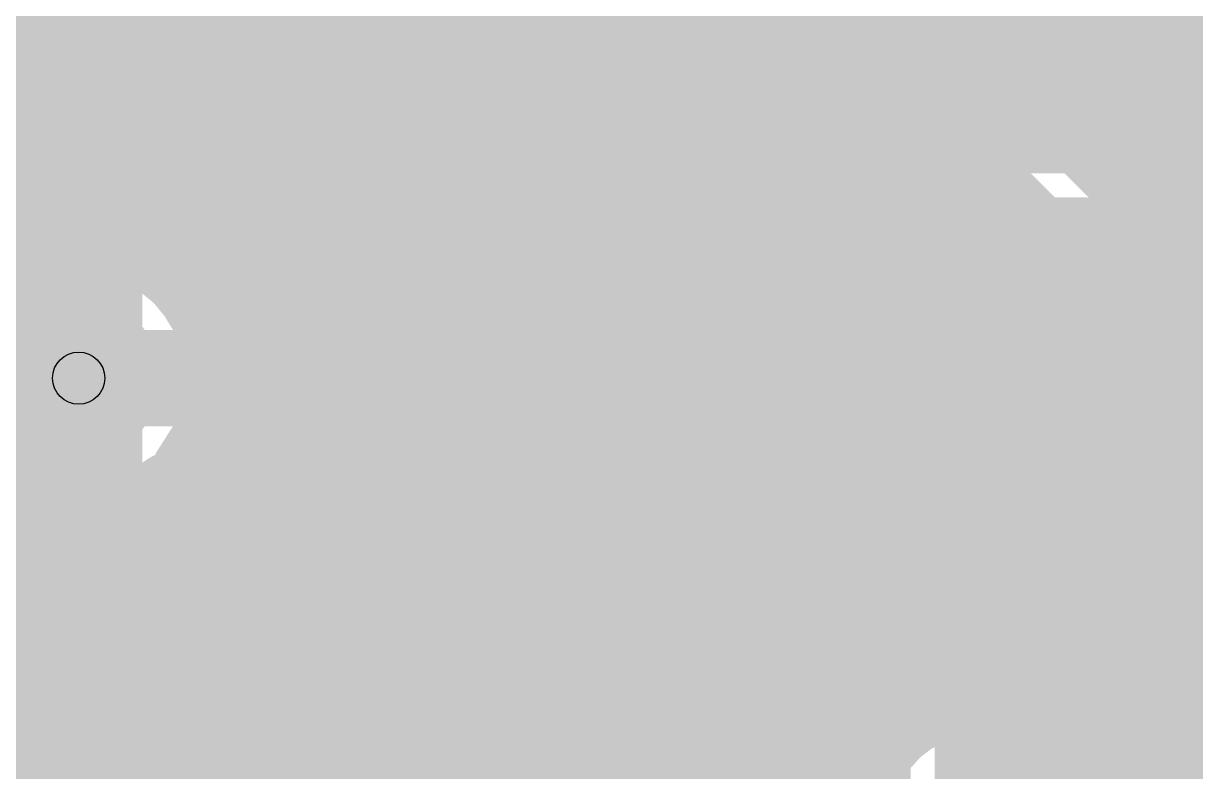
# Model space of a CAD drawing. Extents: x 0 to 1.5, y 0 to 3.74.
# Drawn here: x 0.3462 to 0.6386, y 2.4689 to 2.6554 of the extents above; entities that cross this region are included whole.
import ezdxf

# ---------------------------------------------------------------- set-up
doc = ezdxf.new("R2010")
doc.units = 0
for name, color, linetype in [('Bottom', 6, 'CONTINUOUS'), ('Drill_Bottom', 8, 'CONTINUOUS'), ('Drill_Top', 7, 'CONTINUOUS'), ('Edge_Bottom', 17, 'CONTINUOUS'), ('Edge_Top', 16, 'CONTINUOUS'), ('Top', 5, 'CONTINUOUS'), ('Top_Mask', 3, 'CONTINUOUS'), ('Top_Paste', 4, 'CONTINUOUS'), ('Top_Silk', 2, 'CONTINUOUS')]:
    doc.layers.add(name, color=color, linetype=linetype)

msp = doc.modelspace()

# ---------------------------------------------------------------- linework, layer by layer
at = {"layer": 'Bottom', "linetype": 'CONTINUOUS'}
for points, const_width in [([(0.5356, 2.7823), (0.6858, 2.6319)], 0.025), ([(0.4931, 2.7648), (0.6535, 2.6043)], 0.032), ([(0.6111, 2.5867), (0.4608, 2.7372)], 0.025), ([(0.3041, 2.653), (0.5423, 2.653)], 0.025), ([(0.2804, 2.6281), (0.5671, 2.6281)], 0.025), ([(0.6535, 2.6043), (0.6535, 2.3655)], 0.032), ([(0.3423, 2.6017), (0.348, 2.6041)], 0.025), ([(0.348, 2.6041), (0.3539, 2.6055)], 0.025), ([(0.3539, 2.6055), (0.36, 2.606)], 0.025), ([(0.36, 2.606), (0.3661, 2.6055)], 0.025), ([(0.3661, 2.6055), (0.372, 2.6041)], 0.025), ([(0.372, 2.6041), (0.3777, 2.6017)], 0.025), ([(0.2093, 2.6033), (0.3432, 2.6033)], 0.025), ([(0.3371, 2.5985), (0.3423, 2.6017)], 0.025), ([(0.3768, 2.6033), (0.592, 2.6033)], 0.025), ([(0.3777, 2.6017), (0.3829, 2.5985)], 0.025), ([(0.3324, 2.5946), (0.3371, 2.5985)], 0.025), ([(0.3829, 2.5985), (0.3876, 2.5946)], 0.025), ([(0.3876, 2.5946), (0.3915, 2.5899)], 0.025), ([(0.3915, 2.5899), (0.3947, 2.5847)], 0.025), ([(0.611, 2.4891), (0.6111, 2.5867)], 0.025), ([(0.3947, 2.5847), (0.3971, 2.579)], 0.025), ([(0.3971, 2.579), (0.3985, 2.5731)], 0.025), ([(0.3998, 2.5784), (0.6086, 2.5784)], 0.025), ([(0.3985, 2.5731), (0.399, 2.567)], 0.025), ([(0.399, 2.567), (0.3985, 2.5609)], 0.025), ([(0.3985, 2.5609), (0.3971, 2.555)], 0.025), ([(0.36, 2.567), (0.36, 2.095)], 0.008), ([(0.3971, 2.555), (0.3947, 2.5493)], 0.025), ([(0.3991, 2.5535), (0.6086, 2.5535)], 0.025), ([(0.3947, 2.5493), (0.3905, 2.5427)], 0.025), ([(0.3905, 2.5427), (0.3904, 2.0926)], 0.025), ([(0.393, 2.5287), (0.6086, 2.5287)], 0.025), ([(0.393, 2.5038), (0.6086, 2.5038)], 0.025), ([(0.5665, 2.4856), (0.5722, 2.488)], 0.025), ([(0.5722, 2.488), (0.5784, 2.4891)], 0.025), ([(0.5784, 2.4891), (0.611, 2.4891)], 0.025), ([(0.5615, 2.4818), (0.5665, 2.4856)], 0.025), ([(0.5049, 2.4193), (0.5615, 2.4818)], 0.025), ([(0.393, 2.4789), (0.5563, 2.4789)], 0.025)]:
    msp.add_lwpolyline(points, dxfattribs=dict(at, const_width=const_width))
for points, const_width in [([(0.6455, 2.6043, 1), (0.6615, 2.6043, 1), (0.6455, 2.6043, 1)], 0.016), ([(0.6455, 2.6043, 1), (0.6615, 2.6043, 1), (0.6455, 2.6043, 1)], 0.016), ([(0.3417, 2.6041, 1), (0.3542, 2.6041, 1), (0.3417, 2.6041, 1)], 0.0125), ([(0.3417, 2.6041, 1), (0.3542, 2.6041, 1), (0.3417, 2.6041, 1)], 0.0125), ([(0.3477, 2.6055, 1), (0.3602, 2.6055, 1), (0.3477, 2.6055, 1)], 0.0125), ([(0.3477, 2.6055, 1), (0.3602, 2.6055, 1), (0.3477, 2.6055, 1)], 0.0125), ([(0.3538, 2.606, 1), (0.3663, 2.606, 1), (0.3538, 2.606, 1)], 0.0125), ([(0.3538, 2.606, 1), (0.3663, 2.606, 1), (0.3538, 2.606, 1)], 0.0125), ([(0.3598, 2.6055, 1), (0.3723, 2.6055, 1), (0.3598, 2.6055, 1)], 0.0125), ([(0.3598, 2.6055, 1), (0.3723, 2.6055, 1), (0.3598, 2.6055, 1)], 0.0125), ([(0.3658, 2.6041, 1), (0.3783, 2.6041, 1), (0.3658, 2.6041, 1)], 0.0125), ([(0.3658, 2.6041, 1), (0.3783, 2.6041, 1), (0.3658, 2.6041, 1)], 0.0125), ([(0.336, 2.6017, 1), (0.3485, 2.6017, 1), (0.336, 2.6017, 1)], 0.0125), ([(0.336, 2.6017, 1), (0.3485, 2.6017, 1), (0.336, 2.6017, 1)], 0.0125), ([(0.3715, 2.6017, 1), (0.384, 2.6017, 1), (0.3715, 2.6017, 1)], 0.0125), ([(0.3715, 2.6017, 1), (0.384, 2.6017, 1), (0.3715, 2.6017, 1)], 0.0125), ([(0.3308, 2.5985, 1), (0.3433, 2.5985, 1), (0.3308, 2.5985, 1)], 0.0125), ([(0.3308, 2.5985, 1), (0.3433, 2.5985, 1), (0.3308, 2.5985, 1)], 0.0125), ([(0.3767, 2.5985, 1), (0.3892, 2.5985, 1), (0.3767, 2.5985, 1)], 0.0125), ([(0.3767, 2.5985, 1), (0.3892, 2.5985, 1), (0.3767, 2.5985, 1)], 0.0125), ([(0.3813, 2.5946, 1), (0.3938, 2.5946, 1), (0.3813, 2.5946, 1)], 0.0125), ([(0.3813, 2.5946, 1), (0.3938, 2.5946, 1), (0.3813, 2.5946, 1)], 0.0125), ([(0.3853, 2.5899, 1), (0.3978, 2.5899, 1), (0.3853, 2.5899, 1)], 0.0125), ([(0.3853, 2.5899, 1), (0.3978, 2.5899, 1), (0.3853, 2.5899, 1)], 0.0125), ([(0.6048, 2.5867, 1), (0.6173, 2.5867, 1), (0.6048, 2.5867, 1)], 0.0125), ([(0.6048, 2.5867, 1), (0.6173, 2.5867, 1), (0.6048, 2.5867, 1)], 0.0125), ([(0.3885, 2.5847, 1), (0.401, 2.5847, 1), (0.3885, 2.5847, 1)], 0.0125), ([(0.3885, 2.5847, 1), (0.401, 2.5847, 1), (0.3885, 2.5847, 1)], 0.0125), ([(0.3908, 2.579, 1), (0.4033, 2.579, 1), (0.3908, 2.579, 1)], 0.0125), ([(0.3908, 2.579, 1), (0.4033, 2.579, 1), (0.3908, 2.579, 1)], 0.0125), ([(0.3923, 2.5731, 1), (0.4048, 2.5731, 1), (0.3923, 2.5731, 1)], 0.0125), ([(0.3923, 2.5731, 1), (0.4048, 2.5731, 1), (0.3923, 2.5731, 1)], 0.0125), ([(0.3663, 2.567, 1), (0.3538, 2.567, 1), (0.3663, 2.567, 1)], 0.0125), ([(0.3927, 2.567, 1), (0.4052, 2.567, 1), (0.3927, 2.567, 1)], 0.0125), ([(0.3927, 2.567, 1), (0.4052, 2.567, 1), (0.3927, 2.567, 1)], 0.0125), ([(0.3923, 2.5609, 1), (0.4048, 2.5609, 1), (0.3923, 2.5609, 1)], 0.0125), ([(0.3923, 2.5609, 1), (0.4048, 2.5609, 1), (0.3923, 2.5609, 1)], 0.0125), ([(0.358, 2.567, 1), (0.362, 2.567, 1), (0.358, 2.567, 1)], 0.004), ([(0.3908, 2.555, 1), (0.4033, 2.555, 1), (0.3908, 2.555, 1)], 0.0125), ([(0.3908, 2.555, 1), (0.4033, 2.555, 1), (0.3908, 2.555, 1)], 0.0125), ([(0.3885, 2.5493, 1), (0.401, 2.5493, 1), (0.3885, 2.5493, 1)], 0.0125), ([(0.3885, 2.5493, 1), (0.401, 2.5493, 1), (0.3885, 2.5493, 1)], 0.0125), ([(0.3842, 2.5427, 1), (0.3967, 2.5427, 1), (0.3842, 2.5427, 1)], 0.0125), ([(0.3842, 2.5427, 1), (0.3967, 2.5427, 1), (0.3842, 2.5427, 1)], 0.0125), ([(0.566, 2.488, 1), (0.5785, 2.488, 1), (0.566, 2.488, 1)], 0.0125), ([(0.566, 2.488, 1), (0.5785, 2.488, 1), (0.566, 2.488, 1)], 0.0125), ([(0.5721, 2.4891, 1), (0.5846, 2.4891, 1), (0.5721, 2.4891, 1)], 0.0125), ([(0.5721, 2.4891, 1), (0.5846, 2.4891, 1), (0.5721, 2.4891, 1)], 0.0125), ([(0.6048, 2.4891, 1), (0.6173, 2.4891, 1), (0.6048, 2.4891, 1)], 0.0125), ([(0.6048, 2.4891, 1), (0.6173, 2.4891, 1), (0.6048, 2.4891, 1)], 0.0125), ([(0.5602, 2.4856, 1), (0.5727, 2.4856, 1), (0.5602, 2.4856, 1)], 0.0125), ([(0.5602, 2.4856, 1), (0.5727, 2.4856, 1), (0.5602, 2.4856, 1)], 0.0125), ([(0.5553, 2.4818, 1), (0.5678, 2.4818, 1), (0.5553, 2.4818, 1)], 0.0125), ([(0.5553, 2.4818, 1), (0.5678, 2.4818, 1), (0.5553, 2.4818, 1)], 0.0125)]:
    msp.add_lwpolyline(points, format="xyb", dxfattribs=dict(at, const_width=const_width))
at = {"layer": 'Drill_Bottom'}
msp.add_circle((0.36, 2.567), 0.0065, dxfattribs=at)
at = {"layer": 'Drill_Top'}
msp.add_circle((0.36, 2.567), 0.0065, dxfattribs=at)
at = {"layer": 'Edge_Bottom', "linetype": 'CONTINUOUS', "const_width": 0.008}
for points in [[(0.5131, 2.7729), (0.6677, 2.6185)], [(0.6508, 2.3102), (0.6424, 2.3115), (0.6343, 2.3141), (0.6268, 2.318), (0.6199, 2.3229), (0.6139, 2.3289), (0.609, 2.3358), (0.6051, 2.3433), (0.6025, 2.3514), (0.6012, 2.3598), (0.6012, 2.3682), (0.6025, 2.3766), (0.6051, 2.3847), (0.609, 2.3922), (0.6139, 2.3991), (0.6199, 2.4051), (0.6268, 2.41), (0.6335, 2.4135), (0.6335, 2.5961), (0.4779, 2.7518)], [(0.352, 2.3028), (0.352, 2.5527), (0.3493, 2.5545), (0.3467, 2.5573), (0.3448, 2.5607), (0.3437, 2.5644), (0.3436, 2.5683), (0.3443, 2.5721), (0.3459, 2.5756), (0.3483, 2.5787), (0.3514, 2.5811), (0.3549, 2.5827), (0.3587, 2.5834), (0.3626, 2.5833), (0.3663, 2.5822), (0.3697, 2.5803), (0.3725, 2.5777), (0.3747, 2.5745), (0.376, 2.5709), (0.3765, 2.567), (0.376, 2.5631), (0.3747, 2.5595), (0.3725, 2.5563), (0.3697, 2.5537), (0.368, 2.5526), (0.3679, 2.0937)]]:
    msp.add_lwpolyline(points, dxfattribs=at)
at = {"layer": 'Edge_Top', "linetype": 'CONTINUOUS', "const_width": 0.008}
for points in [[(0.6466, 2.622), (0.5139, 2.6221), (0.5093, 2.623), (0.505, 2.625), (0.5013, 2.6279), (0.3628, 2.7664)], [(0.5116, 2.5434), (0.5635, 2.5434), (0.5635, 2.4842), (0.4965, 2.4842), (0.4965, 2.536), (0.4736, 2.5589), (0.4235, 2.559), (0.3744, 2.559), (0.3717, 2.5553), (0.3686, 2.5529), (0.3651, 2.5513), (0.3613, 2.5506), (0.3574, 2.5507), (0.3537, 2.5518), (0.3503, 2.5537), (0.3475, 2.5563), (0.3453, 2.5595), (0.344, 2.5631), (0.3435, 2.567), (0.344, 2.5709), (0.3453, 2.5745), (0.3475, 2.5777), (0.3503, 2.5803), (0.3537, 2.5822), (0.3574, 2.5833), (0.3613, 2.5834), (0.3651, 2.5827), (0.3686, 2.5811), (0.3717, 2.5787), (0.3744, 2.575), (0.4781, 2.5749), (0.481, 2.5738), (0.4862, 2.5689), (0.5118, 2.5433), (0.5116, 2.5434)], [(0.3988, 2.5426), (0.4605, 2.5426), (0.4605, 2.4834), (0.3935, 2.4834), (0.3935, 2.5426), (0.3988, 2.5426)], [(0.3935, 2.4086), (0.3935, 2.4678), (0.4605, 2.4678), (0.4605, 2.4463)], [(0.4964, 2.4462), (0.4965, 2.4686), (0.5018, 2.4686)], [(0.5018, 2.4686), (0.5635, 2.4686), (0.5635, 2.4094), (0.5374, 2.4094), (0.5374, 2.2584), (0.5531, 2.2584), (0.5531, 2.2071)]]:
    msp.add_lwpolyline(points, dxfattribs=at)
at = {"layer": 'Top', "linetype": 'CONTINUOUS'}
for points, const_width in [([(0.5155, 2.642), (0.371, 2.7864)], 0.032), ([(0.4879, 2.6097), (0.4236, 2.6738)], 0.025), ([(0.3035, 2.652), (0.4429, 2.652)], 0.025), ([(0.686, 2.642), (0.5155, 2.642)], 0.032), ([(0.2786, 2.6271), (0.4677, 2.6271)], 0.025), ([(0.4933, 2.6058), (0.4879, 2.6097)], 0.025), ([(0.3423, 2.6017), (0.348, 2.6041)], 0.025), ([(0.348, 2.6041), (0.3539, 2.6055)], 0.025), ([(0.3539, 2.6055), (0.36, 2.606)], 0.025), ([(0.36, 2.606), (0.3661, 2.6055)], 0.025), ([(0.3661, 2.6055), (0.372, 2.6041)], 0.025), ([(0.372, 2.6041), (0.3777, 2.6017)], 0.025), ([(0.4992, 2.6028), (0.4933, 2.6058)], 0.025), ([(0.2096, 2.6023), (0.3409, 2.6023)], 0.025), ([(0.3371, 2.5985), (0.3423, 2.6017)], 0.025), ([(0.3777, 2.6017), (0.3843, 2.5975)], 0.025), ([(0.3791, 2.6023), (0.4979, 2.6023)], 0.025), ([(0.5055, 2.6007), (0.4992, 2.6028)], 0.025), ([(0.3324, 2.5946), (0.3371, 2.5985)], 0.025), ([(0.5121, 2.5997), (0.5055, 2.6007)], 0.025), ([(0.6241, 2.5995), (0.5121, 2.5997)], 0.025), ([(0.6241, 2.584), (0.6241, 2.5995)], 0.025), ([(0.3843, 2.5975), (0.4792, 2.5974)], 0.025), ([(0.4792, 2.5974), (0.4862, 2.596)], 0.025), ([(0.4862, 2.596), (0.4927, 2.593)], 0.025), ([(0.4927, 2.593), (0.4984, 2.5886)], 0.025), ([(0.4984, 2.5886), (0.521, 2.5659)], 0.025), ([(0.9439, 2.584), (0.6241, 2.584)], 0.025), ([(0.512, 2.5774), (0.9533, 2.5774)], 0.025), ([(0.521, 2.5659), (0.586, 2.5659)], 0.025), ([(0.586, 2.5659), (0.586, 2.3971)], 0.025), ([(0.36, 2.567), (0.4768, 2.567)], 0.008), ([(0.4768, 2.567), (0.53, 2.5138)], 0.008), ([(0.5885, 2.5525), (0.9533, 2.5525)], 0.025), ([(0.3371, 2.5355), (0.3324, 2.5394)], 0.025), ([(0.3423, 2.5323), (0.3371, 2.5355)], 0.025), ([(0.3843, 2.5365), (0.3777, 2.5323)], 0.025), ([(0.4641, 2.5365), (0.3843, 2.5365)], 0.025), ([(0.474, 2.5267), (0.4641, 2.5365)], 0.025), ([(0.348, 2.5299), (0.3423, 2.5323)], 0.025), ([(0.3777, 2.5323), (0.372, 2.5299)], 0.025), ([(0.3539, 2.5285), (0.348, 2.5299)], 0.025), ([(0.36, 2.528), (0.3539, 2.5285)], 0.025), ([(0.3661, 2.5285), (0.36, 2.528)], 0.025), ([(0.372, 2.5299), (0.3661, 2.5285)], 0.025), ([(0.2959, 2.5277), (0.4705, 2.5277)], 0.025), ([(0.4739, 2.4903), (0.474, 2.5267)], 0.025), ([(0.5885, 2.5277), (0.9533, 2.5277)], 0.025), ([(0.3097, 2.506), (0.3627, 2.4529)], 0.025), ([(0.3155, 2.5028), (0.4715, 2.5028)], 0.025), ([(0.5885, 2.5028), (0.9533, 2.5028)], 0.025), ([(0.371, 2.3861), (0.371, 2.4903)], 0.025), ([(0.371, 2.4903), (0.4739, 2.4903)], 0.025), ([(0.3403, 2.4779), (0.3685, 2.4779)], 0.025), ([(0.5885, 2.4779), (0.9533, 2.4779)], 0.025)]:
    msp.add_lwpolyline(points, dxfattribs=dict(at, const_width=const_width))
for points, const_width in [([(0.5075, 2.642, 1), (0.5235, 2.642, 1), (0.5075, 2.642, 1)], 0.016), ([(0.5075, 2.642, 1), (0.5235, 2.642, 1), (0.5075, 2.642, 1)], 0.016), ([(0.4816, 2.6097, 1), (0.4941, 2.6097, 1), (0.4816, 2.6097, 1)], 0.0125), ([(0.4816, 2.6097, 1), (0.4941, 2.6097, 1), (0.4816, 2.6097, 1)], 0.0125), ([(0.3417, 2.6041, 1), (0.3542, 2.6041, 1), (0.3417, 2.6041, 1)], 0.0125), ([(0.3417, 2.6041, 1), (0.3542, 2.6041, 1), (0.3417, 2.6041, 1)], 0.0125), ([(0.3477, 2.6055, 1), (0.3602, 2.6055, 1), (0.3477, 2.6055, 1)], 0.0125), ([(0.3477, 2.6055, 1), (0.3602, 2.6055, 1), (0.3477, 2.6055, 1)], 0.0125), ([(0.3538, 2.606, 1), (0.3663, 2.606, 1), (0.3538, 2.606, 1)], 0.0125), ([(0.3538, 2.606, 1), (0.3663, 2.606, 1), (0.3538, 2.606, 1)], 0.0125), ([(0.3598, 2.6055, 1), (0.3723, 2.6055, 1), (0.3598, 2.6055, 1)], 0.0125), ([(0.3598, 2.6055, 1), (0.3723, 2.6055, 1), (0.3598, 2.6055, 1)], 0.0125), ([(0.3658, 2.6041, 1), (0.3783, 2.6041, 1), (0.3658, 2.6041, 1)], 0.0125), ([(0.3658, 2.6041, 1), (0.3783, 2.6041, 1), (0.3658, 2.6041, 1)], 0.0125), ([(0.487, 2.6058, 1), (0.4995, 2.6058, 1), (0.487, 2.6058, 1)], 0.0125), ([(0.487, 2.6058, 1), (0.4995, 2.6058, 1), (0.487, 2.6058, 1)], 0.0125), ([(0.336, 2.6017, 1), (0.3485, 2.6017, 1), (0.336, 2.6017, 1)], 0.0125), ([(0.336, 2.6017, 1), (0.3485, 2.6017, 1), (0.336, 2.6017, 1)], 0.0125), ([(0.3715, 2.6017, 1), (0.384, 2.6017, 1), (0.3715, 2.6017, 1)], 0.0125), ([(0.3715, 2.6017, 1), (0.384, 2.6017, 1), (0.3715, 2.6017, 1)], 0.0125), ([(0.493, 2.6028, 1), (0.5055, 2.6028, 1), (0.493, 2.6028, 1)], 0.0125), ([(0.493, 2.6028, 1), (0.5055, 2.6028, 1), (0.493, 2.6028, 1)], 0.0125), ([(0.3308, 2.5985, 1), (0.3433, 2.5985, 1), (0.3308, 2.5985, 1)], 0.0125), ([(0.3308, 2.5985, 1), (0.3433, 2.5985, 1), (0.3308, 2.5985, 1)], 0.0125), ([(0.4993, 2.6007, 1), (0.5118, 2.6007, 1), (0.4993, 2.6007, 1)], 0.0125), ([(0.4993, 2.6007, 1), (0.5118, 2.6007, 1), (0.4993, 2.6007, 1)], 0.0125), ([(0.5059, 2.5997, 1), (0.5184, 2.5997, 1), (0.5059, 2.5997, 1)], 0.0125), ([(0.5059, 2.5997, 1), (0.5184, 2.5997, 1), (0.5059, 2.5997, 1)], 0.0125), ([(0.6178, 2.5995, 1), (0.6303, 2.5995, 1), (0.6178, 2.5995, 1)], 0.0125), ([(0.6178, 2.5995, 1), (0.6303, 2.5995, 1), (0.6178, 2.5995, 1)], 0.0125), ([(0.378, 2.5975, 1), (0.3905, 2.5975, 1), (0.378, 2.5975, 1)], 0.0125), ([(0.378, 2.5975, 1), (0.3905, 2.5975, 1), (0.378, 2.5975, 1)], 0.0125), ([(0.4729, 2.5974, 1), (0.4854, 2.5974, 1), (0.4729, 2.5974, 1)], 0.0125), ([(0.4729, 2.5974, 1), (0.4854, 2.5974, 1), (0.4729, 2.5974, 1)], 0.0125), ([(0.48, 2.596, 1), (0.4925, 2.596, 1), (0.48, 2.596, 1)], 0.0125), ([(0.48, 2.596, 1), (0.4925, 2.596, 1), (0.48, 2.596, 1)], 0.0125), ([(0.4865, 2.593, 1), (0.499, 2.593, 1), (0.4865, 2.593, 1)], 0.0125), ([(0.4865, 2.593, 1), (0.499, 2.593, 1), (0.4865, 2.593, 1)], 0.0125), ([(0.4921, 2.5886, 1), (0.5046, 2.5886, 1), (0.4921, 2.5886, 1)], 0.0125), ([(0.4921, 2.5886, 1), (0.5046, 2.5886, 1), (0.4921, 2.5886, 1)], 0.0125), ([(0.6178, 2.584, 1), (0.6303, 2.584, 1), (0.6178, 2.584, 1)], 0.0125), ([(0.6178, 2.584, 1), (0.6303, 2.584, 1), (0.6178, 2.584, 1)], 0.0125), ([(0.3663, 2.567, 1), (0.3538, 2.567, 1), (0.3663, 2.567, 1)], 0.0125), ([(0.5148, 2.5659, 1), (0.5273, 2.5659, 1), (0.5148, 2.5659, 1)], 0.0125), ([(0.5148, 2.5659, 1), (0.5273, 2.5659, 1), (0.5148, 2.5659, 1)], 0.0125), ([(0.5798, 2.5659, 1), (0.5923, 2.5659, 1), (0.5798, 2.5659, 1)], 0.0125), ([(0.5798, 2.5659, 1), (0.5923, 2.5659, 1), (0.5798, 2.5659, 1)], 0.0125), ([(0.358, 2.567, 1), (0.362, 2.567, 1), (0.358, 2.567, 1)], 0.004), ([(0.4748, 2.567, 1), (0.4788, 2.567, 1), (0.4748, 2.567, 1)], 0.004), ([(0.4748, 2.567, 1), (0.4788, 2.567, 1), (0.4748, 2.567, 1)], 0.004), ([(0.3308, 2.5355, 1), (0.3433, 2.5355, 1), (0.3308, 2.5355, 1)], 0.0125), ([(0.3308, 2.5355, 1), (0.3433, 2.5355, 1), (0.3308, 2.5355, 1)], 0.0125), ([(0.378, 2.5365, 1), (0.3905, 2.5365, 1), (0.378, 2.5365, 1)], 0.0125), ([(0.378, 2.5365, 1), (0.3905, 2.5365, 1), (0.378, 2.5365, 1)], 0.0125), ([(0.4579, 2.5365, 1), (0.4704, 2.5365, 1), (0.4579, 2.5365, 1)], 0.0125), ([(0.4579, 2.5365, 1), (0.4704, 2.5365, 1), (0.4579, 2.5365, 1)], 0.0125), ([(0.336, 2.5323, 1), (0.3485, 2.5323, 1), (0.336, 2.5323, 1)], 0.0125), ([(0.336, 2.5323, 1), (0.3485, 2.5323, 1), (0.336, 2.5323, 1)], 0.0125), ([(0.3715, 2.5323, 1), (0.384, 2.5323, 1), (0.3715, 2.5323, 1)], 0.0125), ([(0.3715, 2.5323, 1), (0.384, 2.5323, 1), (0.3715, 2.5323, 1)], 0.0125), ([(0.3417, 2.5299, 1), (0.3542, 2.5299, 1), (0.3417, 2.5299, 1)], 0.0125), ([(0.3417, 2.5299, 1), (0.3542, 2.5299, 1), (0.3417, 2.5299, 1)], 0.0125), ([(0.3477, 2.5285, 1), (0.3602, 2.5285, 1), (0.3477, 2.5285, 1)], 0.0125), ([(0.3477, 2.5285, 1), (0.3602, 2.5285, 1), (0.3477, 2.5285, 1)], 0.0125), ([(0.3598, 2.5285, 1), (0.3723, 2.5285, 1), (0.3598, 2.5285, 1)], 0.0125), ([(0.3598, 2.5285, 1), (0.3723, 2.5285, 1), (0.3598, 2.5285, 1)], 0.0125), ([(0.3658, 2.5299, 1), (0.3783, 2.5299, 1), (0.3658, 2.5299, 1)], 0.0125), ([(0.3658, 2.5299, 1), (0.3783, 2.5299, 1), (0.3658, 2.5299, 1)], 0.0125), ([(0.3538, 2.528, 1), (0.3663, 2.528, 1), (0.3538, 2.528, 1)], 0.0125), ([(0.3538, 2.528, 1), (0.3663, 2.528, 1), (0.3538, 2.528, 1)], 0.0125), ([(0.4677, 2.5267, 1), (0.4802, 2.5267, 1), (0.4677, 2.5267, 1)], 0.0125), ([(0.4677, 2.5267, 1), (0.4802, 2.5267, 1), (0.4677, 2.5267, 1)], 0.0125), ([(0.528, 2.5138, 1), (0.532, 2.5138, 1), (0.528, 2.5138, 1)], 0.004), ([(0.3647, 2.4903, 1), (0.3772, 2.4903, 1), (0.3647, 2.4903, 1)], 0.0125), ([(0.3647, 2.4903, 1), (0.3772, 2.4903, 1), (0.3647, 2.4903, 1)], 0.0125), ([(0.4677, 2.4903, 1), (0.4802, 2.4903, 1), (0.4677, 2.4903, 1)], 0.0125), ([(0.4677, 2.4903, 1), (0.4802, 2.4903, 1), (0.4677, 2.4903, 1)], 0.0125)]:
    msp.add_lwpolyline(points, format="xyb", dxfattribs=dict(at, const_width=const_width))
at = {"layer": 'Top'}
for points in [[(0.3975, 2.5386), (0.4565, 2.5386), (0.3975, 2.4874), (0.4565, 2.4874)], [(0.5005, 2.5394), (0.5595, 2.5394), (0.5005, 2.4882), (0.5595, 2.4882)]]:
    msp.add_solid(points, dxfattribs=at)
at = {"layer": 'Top_Mask'}
for points in [[(0.3935, 2.5426), (0.4605, 2.5426), (0.3935, 2.4834), (0.4605, 2.4834)], [(0.4965, 2.5434), (0.5635, 2.5434), (0.4965, 2.4842), (0.5635, 2.4842)]]:
    msp.add_solid(points, dxfattribs=at)
at = {"layer": 'Top_Paste'}
for points in [[(0.4005, 2.5356), (0.4535, 2.5356), (0.4005, 2.4904), (0.4535, 2.4904)], [(0.5035, 2.5364), (0.5565, 2.5364), (0.5035, 2.4912), (0.5565, 2.4912)]]:
    msp.add_solid(points, dxfattribs=at)
at = {"layer": 'Top_Silk', "linetype": 'CONTINUOUS', "const_width": 0.01}
for points in [[(0.0149, 3.0362), (0.3693, 3.0362), (0.3693, 1.9339), (0.0149, 1.9339), (0.0149, 3.0362)], [(0.0165, 3.0356), (0.3709, 3.0356), (0.3709, 1.9333), (0.0165, 1.9333), (0.0165, 3.0356)]]:
    msp.add_lwpolyline(points, dxfattribs=at)
at = {"layer": 'Top_Silk'}
msp.add_solid([(0.31, 2.604), (0.3652, 2.604), (0.31, 2.3679), (0.3652, 2.3679)], dxfattribs=at)

doc.saveas('drawing.dxf')
